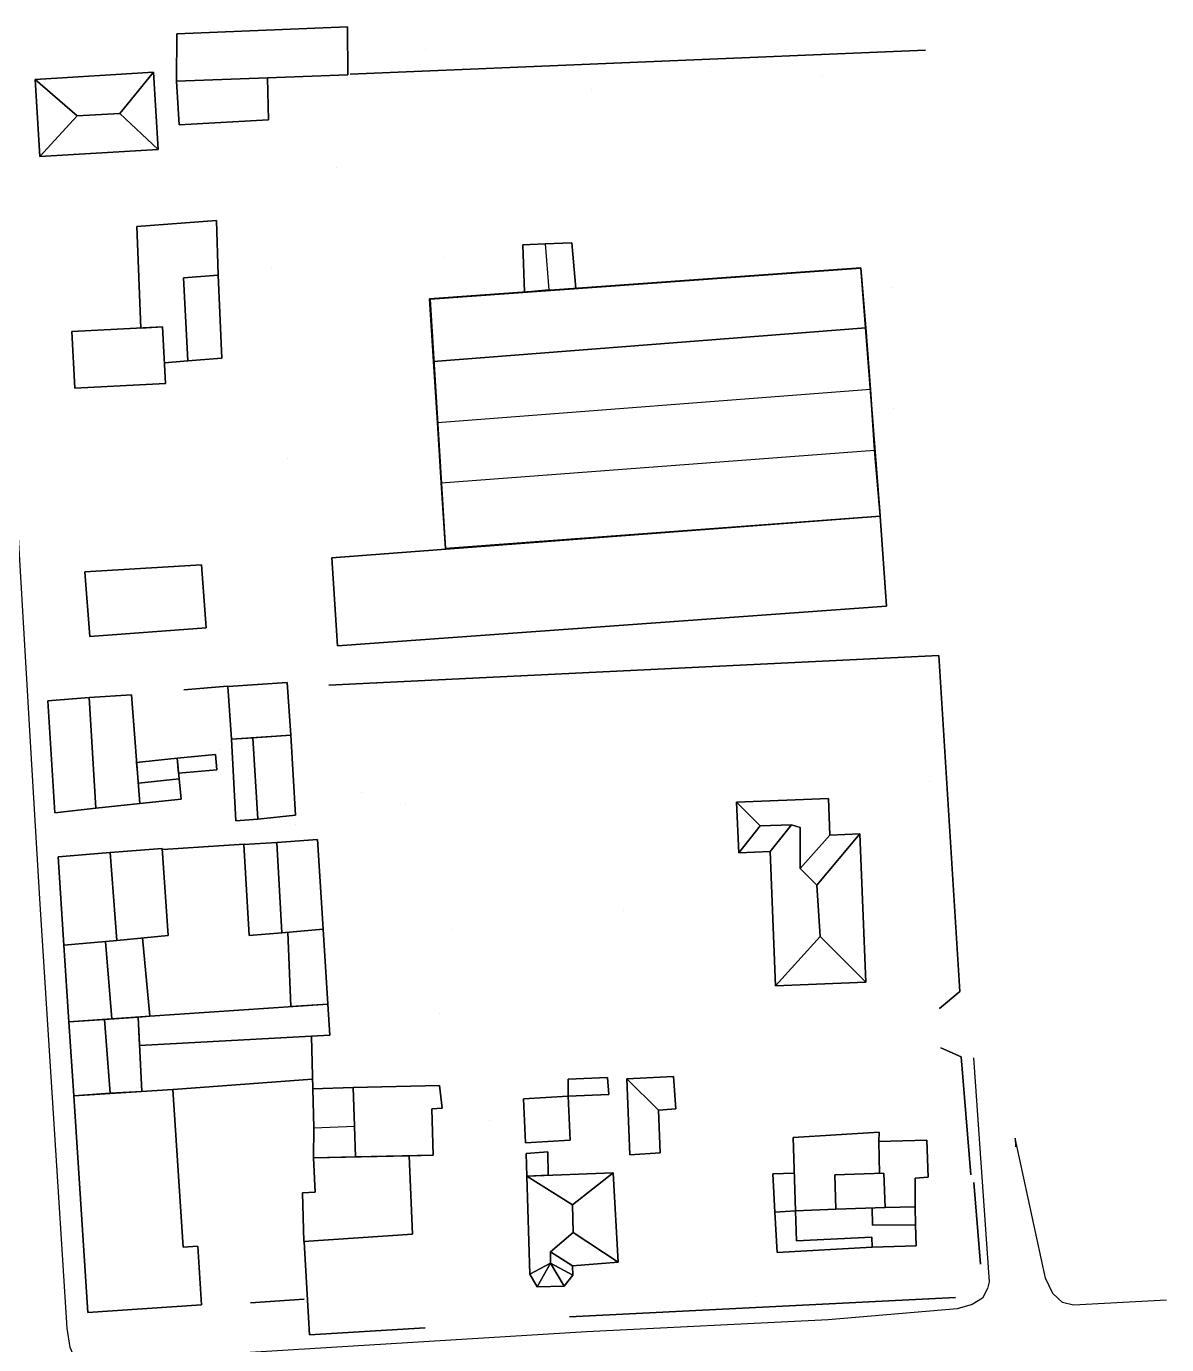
# Model space of a CAD drawing. Extents: x 526713 to 527247, y 149850 to 150411.
# Drawn here: x 527116.6 to 527246.3, y 150063.3 to 150213.2 of the extents above; entities that cross this region are included whole.
import ezdxf

# ---------------------------------------------------------------- set-up
doc = ezdxf.new("R2010")
doc.units = 0
doc.header["$LTSCALE"] = 10
doc.linetypes.add('CONTINU', pattern=[0])
for name, color, linetype in [('ARBRE', 3, 'CONTINU'), ('FACADE', 7, 'CONTINU'), ('MUR', 134, 'CONTINU'), ('TOIT', 1, 'CONTINU'), ('TROTTOIR', 5, 'CONTINU')]:
    doc.layers.add(name, color=color, linetype=linetype)

msp = doc.modelspace()

# ---------------------------------------------------------------- linework, layer by layer
at = {"layer": 'ARBRE'}
for p, q in [((527161.993, 150210.626, 139.555), (527161.993, 150210.626, 134.282154)), ((527194.413, 150208.637, 137.946), (527194.413, 150208.637, 134.492597)), ((527207.181, 150207.54, 138.608), (527207.181, 150207.54, 134.575873)), ((527180.903, 150206.086, 137.619), (527180.903, 150206.086, 134.409171)), ((527151.883, 150197.19, 140.653), (527151.883, 150197.19, 134.234284)), ((527164.153, 150186.91, 140.259), (527164.153, 150186.91, 134.325965)), ((527144.495, 150185.747, 138.34), (527144.495, 150185.747, 134.201354)), ((527215.128, 150183.531, 139.463), (527215.128, 150183.531, 137.913)), ((527215.241, 150169.78, 139.564), (527215.241, 150169.78, 137.913)), ((527146.283, 150164.147, 137.418), (527146.283, 150164.147, 134.240106)), ((527138.583, 150130.984, 142.421), (527138.583, 150130.984, 134.232611)), ((527219.311, 150127.424, 143.033), (527219.311, 150127.424, 134.523826)), ((527154.698, 150126.155, 143.913), (527154.698, 150126.155, 134.342067)), ((527159.748, 150124.712, 146.855), (527159.748, 150124.712, 134.376279)), ((527147.151, 150122.488, 141.86), (527147.151, 150122.488, 134.298295)), ((527184.494, 150112.698, 144.265), (527184.494, 150112.698, 134.428288)), ((527165.034, 150110.567, 147.257), (527165.034, 150110.567, 134.383426)), ((527163.617, 150101.032, 148.338), (527163.617, 150101.032, 134.367033)), ((527169.269, 150088.819, 143.318), (527169.269, 150088.819, 134.362104)), ((527194.554, 150068.264, 142.153), (527194.554, 150068.264, 134.387753)), ((527199.564, 150068.296, 142.094), (527199.564, 150068.296, 134.39858))]:
    msp.add_line(p, q, dxfattribs=at)
at = {"layer": 'FACADE', "invisible_edges": 8}
for points in [[(527133.66, 150207.006, 138.021), (527133.667, 150212.37, 137.276), (527133.667, 150212.37, 134.098278), (527133.66, 150207.006, 134.105008)], [(527133.66, 150207.006, 138.021), (527133.943, 150202.013, 137.376), (527133.943, 150202.013, 134.11313), (527133.66, 150207.006, 134.105008)], [(527175.598, 150188.495, 137.385), (527173.04, 150188.379, 136.949), (527173.04, 150188.379, 134.381107), (527175.598, 150188.495, 134.397367)], [(527175.598, 150188.495, 137.385), (527178.605, 150188.6, 136.815), (527178.605, 150188.6, 134.41652), (527175.598, 150188.495, 134.397367)], [(527212.081, 150178.954, 138.566), (527211.49, 150185.756, 137.913), (527211.49, 150185.756, 134.588629), (527212.081, 150178.954, 134.580382)], [(527162.8952, 150175.123916, 138.566), (527162.447, 150182.237, 137.913), (527162.447, 150182.237, 134.320926), (527162.8952, 150175.123916, 134.332785)], [(527212.081, 150178.954, 138.566), (527212.613, 150171.93, 137.913), (527212.613, 150171.93, 134.571697), (527212.081, 150178.954, 134.580382)], [(527162.8952, 150175.123916, 138.566), (527163.333973, 150168.160461, 137.913), (527163.333973, 150168.160461, 134.344396), (527162.8952, 150175.123916, 134.332785)], [(527213.071, 150165.03, 138.575), (527212.613, 150171.93, 137.913), (527212.613, 150171.93, 134.571697), (527213.071, 150165.03, 134.563026)], [(527163.764241, 150161.331965, 138.575), (527163.333973, 150168.160461, 137.913), (527163.333973, 150168.160461, 134.344396), (527163.764241, 150161.331965, 134.355781)], [(527213.071, 150165.03, 138.575), (527213.704, 150157.553, 137.913), (527213.704, 150157.553, 134.553924), (527213.071, 150165.03, 134.563026)], [(527163.764241, 150161.331965, 138.575), (527164.236, 150153.845, 137.913), (527164.236, 150153.845, 134.368264), (527163.764241, 150161.331965, 134.355781)], [(527123.697, 150136.903, 142.949), (527118.997, 150136.535, 141.726), (527118.997, 150136.535, 134.137171), (527123.697, 150136.903, 134.129661)], [(527123.697, 150136.903, 142.949), (527128.529, 150137.221, 141.449), (527128.529, 150137.221, 134.16025), (527123.697, 150136.903, 134.129661)], [(527142.335638, 150132.35137, 138.239), (527139.9, 150132.185, 137.753), (527139.9, 150132.185, 134.239541), (527142.335638, 150132.35137, 134.254952)], [(527142.335638, 150132.35137, 138.239), (527146.649, 150132.646, 136.982), (527146.649, 150132.646, 134.282245), (527142.335638, 150132.35137, 134.254952)], [(527133.941, 150127.659, 141.323), (527133.734, 150130.013, 140.494), (527133.734, 150130.013, 134.202738), (527133.941, 150127.659, 134.207039)], [(527133.941, 150127.659, 141.323), (527134.166, 150125.38, 140.795), (527134.166, 150125.38, 134.211361), (527133.941, 150127.659, 134.207039)], [(527124.482, 150124.345, 142.949), (527129.464, 150124.876, 141.449), (527129.464, 150124.876, 134.181841), (527124.482, 150124.345, 134.150558)], [(527124.482, 150124.345, 142.949), (527119.825, 150123.812, 141.726), (527119.825, 150123.812, 134.15162), (527124.482, 150124.345, 134.150558)], [(527142.897, 150123.094, 138.239), (527147.173, 150123.532, 136.982), (527147.173, 150123.532, 134.297118), (527142.897, 150123.094, 134.270246)], [(527142.897, 150123.094, 138.239), (527140.381, 150122.881, 137.753), (527140.381, 150122.881, 134.254379), (527142.897, 150123.094, 134.270246)], [(527145.056, 150120.433, 139.22), (527141.317, 150120.22, 138.407), (527141.317, 150120.22, 134.263743), (527145.056, 150120.433, 134.287455)], [(527145.056, 150120.433, 139.22), (527149.685, 150120.791, 138.156), (527149.685, 150120.791, 134.316691), (527145.056, 150120.433, 134.287455)], [(527126.107, 150119.296, 143.963), (527120.177, 150118.804, 141.793), (527120.177, 150118.804, 134.157117), (527126.107, 150119.296, 134.167358)], [(527126.107, 150119.296, 143.963), (527132.025, 150119.74, 141.927), (527132.025, 150119.74, 134.204754), (527126.107, 150119.296, 134.167358)], [(527126.107, 150119.296, 143.963), (527132.025, 150119.74, 141.927), (527132.025, 150119.74, 134.204754), (527126.107, 150119.296, 134.167358)], [(527126.858, 150109.311, 143.963), (527132.712, 150109.879, 141.927), (527132.712, 150109.879, 134.221616), (527126.858, 150109.311, 134.184788)], [(527145.641, 150110.17, 139.22), (527141.918, 150109.865, 138.407), (527141.918, 150109.865, 134.280678), (527145.641, 150110.17, 134.304171)], [(527145.641, 150110.17, 139.22), (527150.3258, 150110.59497, 138.156), (527150.3258, 150110.59497, 134.33368), (527145.641, 150110.17, 134.304171)], [(527145.641, 150110.17, 139.22), (527150.3258, 150110.59497, 138.156), (527150.3258, 150110.59497, 134.33368), (527145.641, 150110.17, 134.304171)], [(527126.858, 150109.311, 143.963), (527120.83297, 150108.76469, 141.793), (527120.83297, 150108.76469, 134.168499), (527126.858, 150109.311, 134.184788)], [(527125.4417, 150100.32872, 143.326), (527121.40218, 150100.05317, 142.153), (527121.40218, 150100.05317, 134.178375), (527125.4417, 150100.32872, 134.18705)], [(527125.4417, 150100.32872, 143.326), (527129.28143, 150100.59065, 142.153), (527129.28143, 150100.59065, 134.211346), (527125.4417, 150100.32872, 134.18705)], [(527126.28566, 150100.38629, 143.068), (527130.63002, 150100.68264, 141.214), (527130.63002, 150100.68264, 134.219879), (527126.28566, 150100.38629, 134.19239)], [(527149.271, 150087.988, 141.097), (527149.166, 150092.418, 141.684), (527149.166, 150092.418, 134.323878), (527149.271, 150087.988, 134.317904)], [(527153.891, 150088.198, 141.097), (527153.76, 150092.568, 141.675), (527153.76, 150092.568, 134.333974), (527153.891, 150088.198, 134.32814)], [(527149.271, 150087.988, 141.097), (527149.233, 150084.575, 139.304), (527149.233, 150084.575, 134.313046), (527149.271, 150087.988, 134.317904)], [(527153.891, 150088.198, 141.097), (527154.027167, 150084.681498, 139.304), (527154.027167, 150084.681498, 134.323512), (527153.891, 150088.198, 134.32814)], [(527204.063, 150078.576, 140.754), (527203.786, 150086.891, 138.223), (527203.786, 150086.891, 134.43369), (527204.063, 150078.576, 134.422649)], [(527201.712, 150078.391, 138.901), (527201.478, 150082.752, 137.787), (527201.478, 150082.752, 134.42293), (527201.712, 150078.391, 134.417331)], [(527217.695, 150079.005, 141.365), (527217.67, 150082.289, 140.469), (527217.67, 150082.289, 134.457129), (527217.695, 150079.005, 134.452587)], [(527201.712, 150078.391, 138.901), (527201.966, 150073.839, 137.368), (527201.966, 150073.839, 134.411507), (527201.712, 150078.391, 134.417331)], [(527204.063, 150078.576, 140.754), (527204.192, 150075.148, 139.195), (527204.192, 150075.148, 134.418129), (527204.063, 150078.576, 134.422649)], [(527217.695, 150079.005, 141.365), (527217.729, 150076.96, 140.795), (527217.729, 150076.96, 134.449798), (527217.695, 150079.005, 134.452587)]]:
    msp.add_3dface(points, dxfattribs=at)
at = {"layer": 'FACADE'}
for points in [[(527153.096, 150213.174, 137.276), (527133.667, 150212.37, 137.276), (527133.667, 150212.37, 134.098278), (527153.096, 150213.174, 134.221873)], [(527153.096, 150213.174, 137.276), (527153.131, 150207.732, 138.03), (527153.131, 150207.732, 134.228972), (527153.096, 150213.174, 134.221873)], [(527117.58, 150207.193, 141.064), (527131.025, 150208.001, 141.064), (527131.025, 150208.001, 134.086851), (527117.58, 150207.193, 134.033701)], [(527131.025, 150208.001, 141.064), (527131.552, 150199.223, 141.064), (527131.552, 150199.223, 134.10132), (527131.025, 150208.001, 134.086851)], [(527143.984, 150207.391, 138.026), (527153.131, 150207.732, 138.03), (527153.131, 150207.732, 134.228972), (527143.984, 150207.391, 134.170737)], [(527143.984, 150207.391, 138.026), (527144.107, 150202.59, 137.376), (527144.107, 150202.59, 134.17759), (527143.984, 150207.391, 134.170737)], [(527118.107, 150198.416, 141.064), (527117.58, 150207.193, 141.064), (527117.58, 150207.193, 134.033701), (527118.107, 150198.416, 134.043991)], [(527144.107, 150202.59, 137.376), (527133.943, 150202.013, 137.376), (527133.943, 150202.013, 134.11313), (527144.107, 150202.59, 134.17759)], [(527131.552, 150199.223, 141.064), (527118.107, 150198.416, 141.064), (527118.107, 150198.416, 134.043991), (527131.552, 150199.223, 134.10132)], [(527138.18, 150191.158, 137.904), (527129.149, 150190.454, 137.904), (527129.149, 150190.454, 134.096984), (527138.18, 150191.158, 134.154017)], [(527138.406, 150184.945, 137.904), (527138.18, 150191.158, 137.904), (527138.18, 150191.158, 134.154017), (527138.406, 150184.945, 134.163314)], [(527129.149, 150190.454, 137.904), (527129.582916, 150178.918444, 137.904), (527129.582916, 150178.918444, 134.114339), (527129.149, 150190.454, 134.096984)], [(527173.04, 150188.379, 136.949), (527173.222273, 150183.010162, 136.949), (527173.222273, 150183.010162, 134.379743), (527173.04, 150188.379, 134.381107)], [(527178.605, 150188.6, 136.815), (527179.068841, 150183.429673, 136.815), (527179.068841, 150183.429673, 134.411657), (527178.605, 150188.6, 134.41652)], [(527134.444, 150184.615, 139.882), (527138.406, 150184.945, 139.882), (527138.406, 150184.945, 134.163314), (527134.444, 150184.615, 134.13832)], [(527138.406, 150184.945, 139.882), (527138.821, 150175.509, 139.882), (527138.821, 150175.509, 134.177895), (527138.406, 150184.945, 134.163314)], [(527162.447, 150182.237, 137.913), (527211.49, 150185.756, 137.913), (527211.49, 150185.756, 134.588629), (527162.447, 150182.237, 134.320926)], [(527134.93, 150175.208, 139.882), (527134.444, 150184.615, 139.882), (527134.444, 150184.615, 134.13832), (527134.93, 150175.208, 134.15332)], [(527121.752, 150178.519, 139.723), (527132.064, 150179.045, 139.714), (527132.064, 150179.045, 134.130092), (527121.752, 150178.519, 134.064618)], [(527132.064, 150179.045, 139.714), (527132.391, 150172.625, 139.714), (527132.391, 150172.625, 134.140298), (527132.064, 150179.045, 134.130092)], [(527122.08, 150172.099, 139.714), (527121.752, 150178.519, 139.723), (527121.752, 150178.519, 134.064618), (527122.08, 150172.099, 134.074831)], [(527132.271, 150174.980962, 137.904), (527134.93, 150175.208, 137.904), (527134.93, 150175.208, 134.15332), (527132.271, 150174.980962, 134.136553)], [(527138.821, 150175.509, 139.882), (527134.93, 150175.208, 139.882), (527134.93, 150175.208, 134.15332), (527138.821, 150175.509, 134.177895)], [(527132.391, 150172.625, 139.714), (527122.08, 150172.099, 139.714), (527122.08, 150172.099, 134.074831), (527132.391, 150172.625, 134.140298)], [(527213.704, 150157.553, 138.6), (527151.309, 150152.816, 138.6), (527151.309, 150152.816, 134.286654), (527213.704, 150157.553, 134.553924)], [(527214.417, 150147.292, 139.304), (527213.704, 150157.553, 138.6), (527213.704, 150157.553, 134.553924), (527214.417, 150147.292, 134.541099)], [(527136.486, 150152.008, 141.164), (527123.208, 150151.192, 141.164), (527123.208, 150151.192, 134.108475), (527136.486, 150152.008, 134.192605)], [(527137.04, 150144.826, 141.164), (527136.486, 150152.008, 141.164), (527136.486, 150152.008, 134.192605), (527137.04, 150144.826, 134.20523)], [(527151.309, 150152.816, 138.6), (527151.967, 150142.802, 139.304), (527151.967, 150142.802, 134.303524), (527151.309, 150152.816, 134.286654)], [(527123.208, 150151.192, 141.164), (527123.771, 150143.851, 141.164), (527123.771, 150143.851, 134.121359), (527123.208, 150151.192, 134.108475)], [(527151.967, 150142.802, 139.304), (527214.417, 150147.292, 139.304), (527214.417, 150147.292, 134.541099), (527151.967, 150142.802, 134.303524)], [(527123.771, 150143.851, 141.164), (527137.04, 150144.826, 141.164), (527137.04, 150144.826, 134.20523), (527123.771, 150143.851, 134.121359)], [(527139.491, 150138.162, 137.074), (527146.24, 150138.623, 137.058), (527146.24, 150138.623, 134.272071), (527139.491, 150138.162, 134.229368)], [(527146.24, 150138.623, 137.058), (527146.649, 150132.646, 137.669), (527146.649, 150132.646, 134.282245), (527146.24, 150138.623, 134.272071)], [(527128.529, 150137.221, 141.449), (527129.464, 150124.876, 141.449), (527129.464, 150124.876, 134.181841), (527128.529, 150137.221, 134.16025)], [(527139.9, 150132.185, 137.669), (527139.491, 150138.162, 137.074), (527139.491, 150138.162, 134.229368), (527139.9, 150132.185, 134.239541)], [(527118.997, 150136.535, 141.726), (527119.825, 150123.812, 141.726), (527119.825, 150123.812, 134.15162), (527118.997, 150136.535, 134.137171)], [(527146.649, 150132.646, 137.669), (527139.9, 150132.185, 137.669), (527139.9, 150132.185, 134.239541), (527146.649, 150132.646, 134.282245)], [(527146.649, 150132.646, 136.982), (527147.173, 150123.532, 136.982), (527147.173, 150123.532, 134.297118), (527146.649, 150132.646, 134.282245)], [(527140.381, 150122.881, 137.753), (527139.9, 150132.185, 137.753), (527139.9, 150132.185, 134.239541), (527140.381, 150122.881, 134.254379)], [(527133.734, 150130.013, 140.494), (527129.110925, 150129.537722, 140.494), (527129.110925, 150129.537722, 134.173688), (527133.734, 150130.013, 134.202738)], [(527138.067, 150130.435, 136.924), (527133.734, 150130.013, 136.924), (527133.734, 150130.013, 134.202738), (527138.067, 150130.435, 134.229995)], [(527138.223, 150128.705, 137.242), (527138.067, 150130.435, 136.924), (527138.067, 150130.435, 134.229995), (527138.223, 150128.705, 134.233181)], [(527133.88398, 150128.307435, 137.242), (527138.223, 150128.705, 137.242), (527138.223, 150128.705, 134.233181), (527133.88398, 150128.307435, 134.205854)], [(527129.464, 150124.876, 140.795), (527134.166, 150125.38, 140.795), (527134.166, 150125.38, 134.211361), (527129.464, 150124.876, 134.181841)], [(527197.364, 150125.016, 139.27), (527207.81, 150125.453, 139.27), (527207.81, 150125.453, 134.496317), (527197.364, 150125.016, 134.473224)], [(527197.605, 150119.261, 139.27), (527197.364, 150125.016, 139.27), (527197.364, 150125.016, 134.473224), (527197.605, 150119.261, 134.465689)], [(527207.81, 150125.453, 139.27), (527207.985, 150121.281, 139.27), (527207.985, 150121.281, 134.490854), (527207.81, 150125.453, 134.496317)], [(527149.685, 150120.791, 138.156), (527150.3258, 150110.59497, 138.156), (527150.3258, 150110.59497, 134.33368), (527149.685, 150120.791, 134.316691)], [(527207.985, 150121.281, 139.27), (527211.371, 150121.423, 139.27), (527211.371, 150121.423, 134.49834), (527207.985, 150121.281, 134.490854)], [(527211.371, 150121.423, 139.27), (527212.077, 150104.568, 139.27), (527212.077, 150104.568, 134.476271), (527211.371, 150121.423, 134.49834)], [(527120.177, 150118.804, 141.793), (527120.83297, 150108.76469, 141.793), (527120.83297, 150108.76469, 134.168499), (527120.177, 150118.804, 134.157117)], [(527132.025, 150119.74, 141.927), (527132.712, 150109.879, 141.927), (527132.712, 150109.879, 134.221616), (527132.025, 150119.74, 134.204754)], [(527141.317, 150120.22, 138.407), (527141.918, 150109.865, 138.407), (527141.918, 150109.865, 134.280678), (527141.317, 150120.22, 134.263743)], [(527201.169, 150119.41, 139.27), (527197.605, 150119.261, 139.27), (527197.605, 150119.261, 134.465689), (527201.169, 150119.41, 134.473567)], [(527201.809, 150104.138, 139.27), (527201.169, 150119.41, 139.27), (527201.169, 150119.41, 134.473567), (527201.809, 150104.138, 134.453572)], [(527146.66904, 150101.77673, 137.452), (527146.307853, 150110.224631, 137.452), (527146.307853, 150110.224631, 134.308379), (527146.66904, 150101.77673, 134.321366)], [(527150.3258, 150110.59497, 137.896), (527150.86203, 150102.06278, 137.896), (527150.86203, 150102.06278, 134.341025), (527150.3258, 150110.59497, 134.33368)], [(527120.83297, 150108.76469, 141.793), (527121.40218, 150100.05317, 141.793), (527121.40218, 150100.05317, 134.178375), (527120.83297, 150108.76469, 134.168499)], [(527129.795, 150109.589, 141.214), (527130.63002, 150100.68264, 141.214), (527130.63002, 150100.68264, 134.219879), (527129.795, 150109.589, 134.203274)], [(527212.077, 150104.568, 139.27), (527201.809, 150104.138, 139.27), (527201.809, 150104.138, 134.453572), (527212.077, 150104.568, 134.476271)], [(527130.63002, 150100.68264, 138.885), (527150.86203, 150102.06278, 138.885), (527150.86203, 150102.06278, 134.341025), (527130.63002, 150100.68264, 134.219879)], [(527146.66904, 150101.77673, 137.452), (527150.86203, 150102.06278, 137.896), (527150.86203, 150102.06278, 134.341025), (527146.66904, 150101.77673, 134.321366)], [(527150.86203, 150102.06278, 138.885), (527151.084, 150098.531, 137.829), (527151.084, 150098.531, 134.33656), (527150.86203, 150102.06278, 134.341025)], [(527121.40218, 150100.05317, 142.153), (527121.9533, 150091.61852, 142.153), (527121.9533, 150091.61852, 134.187938), (527121.40218, 150100.05317, 134.178375)], [(527129.28143, 150100.59065, 142.153), (527129.689, 150092.131, 142.153), (527129.689, 150092.131, 134.224646), (527129.28143, 150100.59065, 134.211346)], [(527151.084, 150098.531, 137.829), (527129.436829, 150097.365137, 137.829), (527129.436829, 150097.365137, 134.216417), (527151.084, 150098.531, 134.33656)], [(527178.22, 150093.511, 136.907), (527178.195, 150091.587, 136.907), (527178.195, 150091.587, 134.385188), (527178.22, 150093.511, 134.387934)], [(527178.22, 150093.511, 136.907), (527182.69, 150093.725, 136.907), (527182.69, 150093.725, 134.397853), (527178.22, 150093.511, 134.387934)], [(527182.69, 150093.725, 136.907), (527182.832, 150091.785, 136.907), (527182.832, 150091.785, 134.395444), (527182.69, 150093.725, 134.397853)], [(527190.198, 150093.822, 137.737), (527184.89, 150093.58, 137.737), (527184.89, 150093.58, 134.402385), (527190.198, 150093.822, 134.414147)], [(527184.89, 150093.58, 137.737), (527185.211, 150084.912, 137.737), (527185.211, 150084.912, 134.390945), (527184.89, 150093.58, 134.402385)], [(527190.448, 150090.142, 137.209), (527190.198, 150093.822, 137.737), (527190.198, 150093.822, 134.414147), (527190.448, 150090.142, 134.409535)], [(527121.9533, 150091.61852, 148.899), (527133.226, 150092.366, 148.899), (527133.226, 150092.366, 134.247034), (527121.9533, 150091.61852, 134.187938)], [(527133.226, 150092.366, 148.899), (527134.415, 150074.44, 148.899), (527134.415, 150074.44, 134.266972), (527133.226, 150092.366, 134.247034)], [(527149.166, 150092.418, 141.684), (527153.76, 150092.568, 141.675), (527153.76, 150092.568, 134.333974), (527149.166, 150092.418, 134.323878)], [(527153.76, 150092.568, 137.661), (527163.55, 150092.792, 137.661), (527163.55, 150092.792, 134.355357), (527153.76, 150092.568, 134.333974)], [(527163.55, 150092.792, 137.661), (527163.88, 150090.222, 137.745), (527163.88, 150090.222, 134.35247), (527163.55, 150092.792, 134.355357)], [(527123.562, 150066.998, 148.899), (527121.9533, 150091.61852, 148.899), (527121.9533, 150091.61852, 134.187938), (527123.562, 150066.998, 134.216799)], [(527178.195, 150091.587, 137.108), (527173.107, 150091.289, 137.108), (527173.107, 150091.289, 134.373821), (527178.195, 150091.587, 134.385188)], [(527173.107, 150091.289, 137.108), (527173.358, 150086.284, 136.907), (527173.358, 150086.284, 134.367356), (527173.107, 150091.289, 134.373821)], [(527182.832, 150091.785, 136.907), (527178.195, 150091.587, 136.907), (527178.195, 150091.587, 134.385188), (527182.832, 150091.785, 134.395444)], [(527178.441, 150086.581, 136.907), (527178.195, 150091.587, 137.108), (527178.195, 150091.587, 134.385188), (527178.441, 150086.581, 134.378711)], [(527163.88, 150090.222, 137.745), (527162.708, 150090.151, 137.745), (527162.708, 150090.151, 134.349848), (527163.88, 150090.222, 134.35247)], [(527162.708, 150090.151, 137.745), (527162.848389, 150084.877453, 137.887), (527162.848389, 150084.877453, 134.34277), (527162.708, 150090.151, 134.349848)], [(527188.491, 150089.994, 137.209), (527190.448, 150090.142, 137.209), (527190.448, 150090.142, 134.409535), (527188.491, 150089.994, 134.405116)], [(527188.666, 150085.136, 137.209), (527188.491, 150089.994, 137.209), (527188.491, 150089.994, 134.405116), (527188.666, 150085.136, 134.398694)], [(527213.574, 150087.492, 138.223), (527203.786, 150086.891, 138.223), (527203.786, 150086.891, 134.43369), (527213.574, 150087.492, 134.455595)], [(527213.561, 150086.429, 138.298), (527213.574, 150087.492, 138.223), (527213.574, 150087.492, 134.455595), (527213.561, 150086.429, 134.45408)], [(527173.358, 150086.284, 136.907), (527178.441, 150086.581, 136.907), (527178.441, 150086.581, 134.378711), (527173.358, 150086.284, 134.367356)], [(527213.561, 150086.429, 139.103), (527219.022, 150086.606, 139.103), (527219.022, 150086.606, 134.46608), (527213.561, 150086.429, 134.45408)], [(527213.627864, 150082.817932, 140.175), (527213.561, 150086.429, 139.103), (527213.561, 150086.429, 134.45408), (527213.627864, 150082.817932, 134.44917)], [(527219.022, 150086.606, 139.103), (527219.151, 150082.368, 140.46), (527219.151, 150082.368, 134.460427), (527219.022, 150086.606, 134.46608)], [(527160.127, 150084.817, 141.742), (527149.233, 150084.575, 141.742), (527149.233, 150084.575, 134.313046), (527160.127, 150084.817, 134.336829)], [(527149.233, 150084.575, 139.304), (527154.027167, 150084.681498, 139.304), (527154.027167, 150084.681498, 134.323512), (527149.233, 150084.575, 134.313046)], [(527149.233, 150084.575, 141.742), (527149.432, 150080.674, 142.103), (527149.432, 150080.674, 134.308014), (527149.233, 150084.575, 134.313046)], [(527162.848389, 150084.877453, 137.887), (527160.127, 150084.817, 137.887), (527160.127, 150084.817, 134.336829), (527162.848389, 150084.877453, 134.34277)], [(527160.489, 150075.916, 142.773), (527160.127, 150084.817, 141.742), (527160.127, 150084.817, 134.336829), (527160.489, 150075.916, 134.325151)], [(527175.907, 150085.267, 139.413), (527173.428, 150085.08, 139.413), (527173.428, 150085.08, 134.365822), (527175.907, 150085.267, 134.371419)], [(527173.428, 150085.08, 139.413), (527173.497, 150082.484, 139.413), (527173.497, 150082.484, 134.362338), (527173.428, 150085.08, 134.365822)], [(527175.927, 150082.597, 139.413), (527175.907, 150085.267, 139.413), (527175.907, 150085.267, 134.371419), (527175.927, 150082.597, 134.367725)], [(527185.211, 150084.912, 137.737), (527188.666, 150085.136, 137.209), (527188.666, 150085.136, 134.398694), (527185.211, 150084.912, 134.390945)], [(527183.32, 150082.866, 140.251), (527173.497, 150082.484, 140.251), (527173.497, 150082.484, 134.362338), (527183.32, 150082.866, 134.384012)], [(527183.899, 150072.716, 140.251), (527183.32, 150082.866, 140.251), (527183.32, 150082.866, 134.384012), (527183.899, 150072.716, 134.371053)], [(527214.123, 150082.835, 140.804), (527208.524, 150082.642, 140.821), (527208.524, 150082.642, 134.43794), (527214.123, 150082.835, 134.450259)], [(527214.257, 150078.952, 142.027), (527214.123, 150082.835, 140.804), (527214.123, 150082.835, 134.450259), (527214.257, 150078.952, 134.445114)], [(527173.497, 150082.484, 140.251), (527173.849, 150071.345, 140.251), (527173.849, 150071.345, 134.347506), (527173.497, 150082.484, 134.362338)], [(527201.478, 150082.752, 137.787), (527203.921394, 150082.826746, 137.787), (527203.921394, 150082.826746, 134.428293), (527201.478, 150082.752, 134.42293)], [(527208.658, 150078.759, 142.027), (527208.524, 150082.642, 140.821), (527208.524, 150082.642, 134.43794), (527208.658, 150078.759, 134.432794)], [(527219.151, 150082.368, 140.46), (527217.67, 150082.289, 140.469), (527217.67, 150082.289, 134.457129), (527219.151, 150082.368, 134.460427)], [(527149.432, 150080.674, 142.103), (527147.983, 150080.618, 142.103), (527147.983, 150080.618, 134.304818), (527149.432, 150080.674, 134.308014)], [(527147.983, 150080.618, 142.103), (527148.119, 150075.065, 142.757), (527148.119, 150075.065, 134.297339), (527147.983, 150080.618, 134.304818)], [(527208.658, 150078.759, 142.027), (527214.257, 150078.952, 142.027), (527214.257, 150078.952, 134.445114), (527208.658, 150078.759, 134.432794)], [(527212.832, 150076.911, 140.795), (527212.781409, 150078.901136, 141.365), (527212.781409, 150078.901136, 134.441867), (527212.832, 150076.911, 134.439191)], [(527212.832, 150076.911, 140.795), (527217.729, 150076.96, 140.795), (527217.729, 150076.96, 134.449798), (527212.832, 150076.911, 134.439191)], [(527217.729, 150076.96, 138.834), (527217.796, 150074.596, 138.457), (527217.796, 150074.596, 134.446634), (527217.729, 150076.96, 134.449798)], [(527148.119, 150075.065, 142.757), (527160.489, 150075.916, 142.773), (527160.489, 150075.916, 134.325151), (527148.119, 150075.065, 134.297339)], [(527212.751, 150075.57, 139.195), (527204.192, 150075.148, 139.195), (527204.192, 150075.148, 134.418129), (527212.751, 150075.57, 134.43714)], [(527212.798, 150074.414, 138.457), (527212.751, 150075.57, 139.195), (527212.751, 150075.57, 134.43714), (527212.798, 150074.414, 134.435623)], [(527134.415, 150074.44, 148.899), (527136.066, 150074.549, 148.899), (527136.066, 150074.549, 134.270678), (527134.415, 150074.44, 134.266972)], [(527136.066, 150074.549, 148.899), (527136.51, 150067.857, 148.899), (527136.51, 150067.857, 134.262268), (527136.066, 150074.549, 134.270678)], [(527201.966, 150073.839, 137.368), (527212.798, 150074.414, 137.368), (527212.798, 150074.414, 134.435623), (527201.966, 150073.839, 134.411507)], [(527217.796, 150074.596, 138.457), (527212.798, 150074.414, 138.457), (527212.798, 150074.414, 134.435623), (527217.796, 150074.596, 134.446634)], [(527178.683, 150072.288, 140.251), (527183.899, 150072.716, 140.251), (527183.899, 150072.716, 134.371053), (527178.683, 150072.288, 134.359229)], [(527173.849, 150071.345, 140.251), (527174.68, 150069.911, 140.251), (527174.68, 150069.911, 134.347288), (527173.849, 150071.345, 134.347506)], [(527177.746, 150069.989, 140.251), (527178.726, 150071.226, 140.251), (527178.726, 150071.226, 134.357835), (527177.746, 150069.989, 134.353995)], [(527178.726, 150071.226, 140.251), (527178.683, 150072.288, 140.251), (527178.683, 150072.288, 134.359229), (527178.726, 150071.226, 134.357835)], [(527174.68, 150069.911, 140.251), (527177.746, 150069.989, 140.251), (527177.746, 150069.989, 134.353995), (527174.68, 150069.911, 134.347288)], [(527136.51, 150067.857, 148.899), (527123.562, 150066.998, 148.899), (527123.562, 150066.998, 134.216799), (527136.51, 150067.857, 134.262268)]]:
    msp.add_3dface(points, dxfattribs=at)
at = {"layer": 'MUR'}
for points in [[(527153.395, 150207.786, 135.633), (527218.84, 150210.527, 135.633), (527218.84, 150210.527, 134.639114), (527153.395, 150207.786, 134.230597)], [(527211.49081, 150185.72611, 138.549), (527162.500237, 150182.196989, 138.549), (527162.500237, 150182.196989, 137.913), (527211.49081, 150185.72611, 137.913)], [(527213.682141, 150157.590999, 138.549), (527211.49081, 150185.72611, 138.549), (527211.49081, 150185.72611, 137.913), (527213.682141, 150157.590999, 137.913)], [(527162.500237, 150182.196989, 138.549), (527164.255817, 150153.860807, 138.549), (527164.255817, 150153.860807, 137.913), (527162.500237, 150182.196989, 137.913)], [(527150.991, 150138.327, 136.22), (527220.38, 150141.709, 136.22), (527220.38, 150141.709, 134.546118), (527150.991, 150138.327, 134.302917)], [(527222.76, 150103.508, 136.22), (527220.38, 150141.709, 136.22), (527220.38, 150141.709, 134.546118), (527222.76, 150103.508, 134.497779)], [(527139.463, 150138.216, 135.315), (527134.476, 150137.777, 135.315), (527134.476, 150137.777, 134.19769), (527139.463, 150138.216, 134.22912)], [(527141.349, 150120.244, 136.27), (527132.079, 150119.653, 136.27), (527132.079, 150119.653, 134.20521), (527141.349, 150120.244, 134.263918)], [(527220.456, 150101.58, 136.22), (527222.76, 150103.508, 136.22), (527222.76, 150103.508, 134.497779), (527220.456, 150101.58, 134.490122)], [(527149.161, 150092.436, 136.647), (527148.992, 150098.376, 136.647), (527148.992, 150098.376, 134.331841), (527149.161, 150092.436, 134.323892)], [(527220.583, 150097.079, 136.052), (527222.905, 150096.082, 136.052), (527222.905, 150096.082, 134.487698), (527220.583, 150097.079, 134.484096)], [(527222.905, 150096.082, 136.052), (527224.028, 150082.641, 136.052), (527224.028, 150082.641, 134.471304), (527222.905, 150096.082, 134.487698)], [(527149.09, 150093.545, 135.893), (527133.268, 150092.352, 135.893), (527133.268, 150092.352, 134.247321), (527149.09, 150093.545, 134.325291)], [(527224.339, 150081.781, 134.921), (527225.118, 150072.494, 134.921), (527225.118, 150072.494, 134.45945), (527224.339, 150081.781, 134.47077)], [(527148.791, 150064.463, 134.845), (527148.168, 150075.023, 134.845), (527148.168, 150075.023, 134.297386), (527148.791, 150064.463, 134.283948)], [(527148.182, 150068.506, 136.002), (527142.051, 150068.092, 136.002), (527142.051, 150068.092, 134.274522), (527148.182, 150068.506, 134.288295)], [(527222.27, 150068.687, 134.921), (527178.349, 150066.514, 134.87), (527178.349, 150066.514, 134.35043), (527222.27, 150068.687, 134.447993)], [(527161.943, 150065.273, 134.87), (527148.791, 150064.463, 134.845), (527148.791, 150064.463, 134.283948), (527161.943, 150065.273, 134.313386)]]:
    msp.add_3dface(points, dxfattribs=at)
at = {"layer": 'TOIT'}
for points, invisible_edges in [([(527143.984, 150207.391, 138.026), (527133.66, 150207.006, 138.021), (527133.667, 150212.37, 137.276), (527153.096, 150213.174, 137.276)], 8), ([(527153.096, 150213.174, 137.276), (527153.131, 150207.732, 138.03), (527143.984, 150207.391, 138.026)], 8), ([(527134.444, 150184.615, 137.904), (527138.406, 150184.945, 137.904), (527138.18, 150191.158, 137.904), (527129.149, 150190.454, 137.904)], 8), ([(527134.444, 150184.615, 137.904), (527134.93, 150175.208, 137.904), (527132.064, 150179.045, 137.904), (527129.149, 150190.454, 137.904)], 14), ([(527129.149, 150190.454, 137.904), (527129.582916, 150178.918444, 137.904), (527132.064, 150179.045, 137.904)], 8), ([(527134.93, 150175.208, 137.904), (527132.271, 150174.980962, 137.904), (527132.064, 150179.045, 137.904)], 8), ([(527203.624, 150122.426, 140.041), (527200.054, 150122.337, 140.041), (527197.364, 150125.016, 139.27), (527207.81, 150125.453, 139.27)], 8), ([(527204.583, 150122.144, 140.226), (527203.624, 150122.426, 140.041), (527207.81, 150125.453, 139.27)], 14), ([(527207.81, 150125.453, 139.27), (527207.985, 150121.281, 139.27), (527204.591, 150117.464, 140.226), (527204.583, 150122.144, 140.226)], 8), ([(527201.809, 150104.138, 139.27), (527201.169, 150119.41, 139.27), (527203.624, 150122.426, 140.041), (527204.583, 150122.144, 140.226)], 8), ([(527204.583, 150122.144, 140.226), (527204.591, 150117.464, 140.226), (527201.809, 150104.138, 139.27)], 14), ([(527204.591, 150117.464, 140.226), (527206.496, 150115.599, 140.661), (527206.861, 150109.751, 140.661), (527201.809, 150104.138, 139.27)], 8), ([(527130.63002, 150100.68264, 138.885), (527150.86203, 150102.06278, 138.885), (527151.084, 150098.531, 137.829), (527129.436829, 150097.365137, 137.829)], 8), ([(527129.436829, 150097.365137, 137.829), (527129.28143, 150100.59065, 138.885), (527130.63002, 150100.68264, 138.885)], 8), ([(527123.562, 150066.998, 148.899), (527121.9533, 150091.61852, 148.899), (527133.226, 150092.366, 148.899), (527134.415, 150074.44, 148.899)], 8), ([(527153.76, 150092.568, 137.661), (527163.55, 150092.792, 137.661), (527163.88, 150090.222, 137.745), (527162.708, 150090.151, 137.745)], 8), ([(527153.891, 150088.198, 137.786201), (527153.76, 150092.568, 137.661), (527162.708, 150090.151, 137.745)], 14), ([(527154.027167, 150084.681498, 137.887), (527153.891, 150088.198, 137.786201), (527162.708, 150090.151, 137.745)], 14), ([(527162.708, 150090.151, 137.745), (527162.848389, 150084.877453, 137.887), (527154.027167, 150084.681498, 137.887)], 8), ([(527203.786, 150086.891, 138.223), (527213.574, 150087.492, 138.223), (527213.561, 150086.429, 138.298), (527213.627864, 150082.817932, 139.597925)], 8), ([(527208.524, 150082.642, 139.600958), (527208.658, 150078.759, 140.745), (527204.063, 150078.576, 140.754), (527203.786, 150086.891, 138.223)], 8), ([(527213.627864, 150082.817932, 139.597925), (527208.524, 150082.642, 139.600958), (527203.786, 150086.891, 138.223)], 14), ([(527214.123, 150082.835, 140.175), (527213.627864, 150082.817932, 140.175), (527213.561, 150086.429, 139.103), (527219.022, 150086.606, 139.103)], 8), ([(527214.257, 150078.952, 141.365), (527214.123, 150082.835, 140.175), (527219.022, 150086.606, 139.103), (527217.67, 150082.289, 140.469)], 14), ([(527219.022, 150086.606, 139.103), (527219.151, 150082.368, 140.46), (527217.67, 150082.289, 140.469)], 8), ([(527149.432, 150080.674, 142.103), (527149.233, 150084.575, 141.742), (527160.127, 150084.817, 141.742), (527160.489, 150075.916, 142.773)], 8), ([(527176.179, 150073.893, 141.374), (527176.211, 150072.624, 141.374), (527173.849, 150071.345, 140.251), (527173.497, 150082.484, 140.251)], 8), ([(527173.497, 150082.484, 140.251), (527178.7, 150079.249, 142.74), (527178.784, 150076.098, 142.74), (527176.179, 150073.893, 141.374)], 8), ([(527217.67, 150082.289, 140.469), (527217.695, 150079.005, 141.365), (527214.257, 150078.952, 141.365)], 8), ([(527160.489, 150075.916, 142.773), (527148.119, 150075.065, 142.757), (527147.983, 150080.618, 142.103), (527149.432, 150080.674, 142.103)], 8), ([(527201.966, 150073.839, 137.368), (527201.712, 150078.391, 138.901), (527204.063452, 150078.563981, 138.901), (527204.192, 150075.148, 137.764366)], 8), ([(527204.192, 150075.148, 139.195), (527204.063, 150078.576, 140.754), (527208.658, 150078.759, 140.745), (527212.781409, 150078.901136, 140.745)], 8), ([(527212.781409, 150078.901136, 140.745), (527212.832, 150076.911, 139.817712), (527204.192, 150075.148, 139.195)], 14), ([(527212.832, 150076.911, 140.795), (527212.781409, 150078.901136, 141.365), (527214.257, 150078.952, 141.365)], 8), ([(527214.257, 150078.952, 141.365), (527217.695, 150079.005, 141.365), (527217.729, 150076.96, 140.795), (527212.832, 150076.911, 140.795)], 8), ([(527212.751, 150075.57, 139.195), (527204.192, 150075.148, 139.195), (527212.832, 150076.911, 139.817712), (527217.729, 150076.96, 138.834)], 10), ([(527217.729, 150076.96, 138.834), (527217.796, 150074.596, 138.457), (527212.798, 150074.414, 138.457), (527212.751, 150075.57, 139.195)], 8), ([(527204.192, 150075.148, 137.764366), (527212.751, 150075.57, 137.754324), (527212.798, 150074.414, 137.368), (527201.966, 150073.839, 137.368)], 8), ([(527134.415, 150074.44, 148.899), (527136.066, 150074.549, 148.899), (527136.51, 150067.857, 148.899), (527123.562, 150066.998, 148.899)], 8)]:
    msp.add_3dface(points, dxfattribs=dict(at, invisible_edges=invisible_edges))
for points in [[(527127.22, 150203.328, 142.237), (527122.349, 150203.066, 142.237), (527117.58, 150207.193, 141.064), (527131.025, 150208.001, 141.064)], [(527127.22, 150203.328, 142.237), (527131.025, 150208.001, 141.064), (527131.552, 150199.223, 141.064), (527127.22, 150203.328, 142.237)], [(527143.984, 150207.391, 138.026), (527144.107, 150202.59, 137.376), (527133.943, 150202.013, 137.376), (527133.66, 150207.006, 138.021)], [(527122.349, 150203.066, 142.237), (527118.107, 150198.416, 141.064), (527117.58, 150207.193, 141.064), (527122.349, 150203.066, 142.237)], [(527127.22, 150203.328, 142.237), (527131.552, 150199.223, 141.064), (527118.107, 150198.416, 141.064), (527122.349, 150203.066, 142.237)], [(527175.988, 150183.269, 137.385), (527173.222273, 150183.010162, 136.949), (527173.04, 150188.379, 136.949), (527175.598, 150188.495, 137.385)], [(527179.068841, 150183.429673, 136.815), (527178.605, 150188.6, 136.815), (527175.598, 150188.495, 137.385), (527175.988, 150183.269, 137.385)], [(527134.444, 150184.615, 139.882), (527138.406, 150184.945, 139.882), (527138.821, 150175.509, 139.882), (527134.93, 150175.208, 139.882)], [(527162.8952, 150175.123916, 138.566), (527162.447, 150182.237, 137.913), (527211.49, 150185.756, 137.913), (527212.081, 150178.954, 138.566)], [(527132.064, 150179.045, 139.714), (527121.752, 150178.519, 139.723), (527122.08, 150172.099, 139.714), (527132.391, 150172.625, 139.714)], [(527212.081, 150178.954, 138.566), (527212.613, 150171.93, 137.913), (527163.333973, 150168.160461, 137.913), (527162.8952, 150175.123916, 138.566)], [(527163.333973, 150168.160461, 137.913), (527163.764241, 150161.331965, 138.575), (527213.071, 150165.03, 138.575), (527212.613, 150171.93, 137.913)], [(527213.071, 150165.03, 138.575), (527213.704, 150157.553, 137.913), (527164.236, 150153.845, 137.913), (527163.764241, 150161.331965, 138.575)], [(527151.309, 150152.816, 138.6), (527213.704, 150157.553, 138.6), (527214.417, 150147.292, 139.304), (527151.967, 150142.802, 139.304)], [(527123.771, 150143.851, 141.164), (527123.208, 150151.192, 141.164), (527136.486, 150152.008, 141.164), (527137.04, 150144.826, 141.164)], [(527146.649, 150132.646, 137.669), (527139.9, 150132.185, 137.669), (527139.491, 150138.162, 137.074), (527146.24, 150138.623, 137.058)], [(527123.697, 150136.903, 142.949), (527124.482, 150124.345, 142.949), (527119.825, 150123.812, 141.726), (527118.997, 150136.535, 141.726)], [(527123.697, 150136.903, 142.949), (527128.529, 150137.221, 141.449), (527129.464, 150124.876, 141.449), (527124.482, 150124.345, 142.949)], [(527142.897, 150123.094, 138.239), (527140.381, 150122.881, 137.753), (527139.9, 150132.185, 137.753), (527142.335638, 150132.35137, 138.239)], [(527142.335638, 150132.35137, 138.239), (527146.649, 150132.646, 136.982), (527147.173, 150123.532, 136.982), (527142.897, 150123.094, 138.239)], [(527129.110925, 150129.537722, 140.494), (527133.734, 150130.013, 140.494), (527133.941, 150127.659, 141.323), (527129.336, 150127.196, 141.323)], [(527133.88398, 150128.307435, 137.242), (527133.734, 150130.013, 136.924), (527138.067, 150130.435, 136.924), (527138.223, 150128.705, 137.242)], [(527129.336, 150127.196, 141.323), (527133.941, 150127.659, 141.323), (527134.166, 150125.38, 140.795), (527129.464, 150124.876, 140.795)], [(527200.054, 150122.337, 140.041), (527197.605, 150119.261, 139.27), (527197.364, 150125.016, 139.27), (527200.054, 150122.337, 140.041)], [(527203.624, 150122.426, 140.041), (527201.169, 150119.41, 139.27), (527197.605, 150119.261, 139.27), (527200.054, 150122.337, 140.041)], [(527145.056, 150120.433, 139.22), (527145.641, 150110.17, 139.22), (527141.918, 150109.865, 138.407), (527141.317, 150120.22, 138.407)], [(527145.056, 150120.433, 139.22), (527149.685, 150120.791, 138.156), (527150.3258, 150110.59497, 138.156), (527145.641, 150110.17, 139.22)], [(527206.496, 150115.599, 140.661), (527204.591, 150117.464, 140.226), (527207.985, 150121.281, 139.27), (527211.371, 150121.423, 139.27)], [(527211.371, 150121.423, 139.27), (527212.077, 150104.568, 139.27), (527206.861, 150109.751, 140.661), (527206.496, 150115.599, 140.661)], [(527126.858, 150109.311, 143.963), (527120.83297, 150108.76469, 141.793), (527120.177, 150118.804, 141.793), (527126.107, 150119.296, 143.963)], [(527126.107, 150119.296, 143.963), (527132.025, 150119.74, 141.927), (527132.712, 150109.879, 141.927), (527126.858, 150109.311, 143.963)], [(527146.307853, 150110.224631, 137.452), (527150.3258, 150110.59497, 137.896), (527150.86203, 150102.06278, 137.896), (527146.66904, 150101.77673, 137.452)], [(527121.40218, 150100.05317, 141.793), (527120.83297, 150108.76469, 141.793), (527125.567, 150109.165, 143.067), (527126.28566, 150100.38629, 143.068)], [(527125.567, 150109.165, 143.067), (527129.795, 150109.589, 141.214), (527130.63002, 150100.68264, 141.214), (527126.28566, 150100.38629, 143.068)], [(527206.861, 150109.751, 140.661), (527212.077, 150104.568, 139.27), (527201.809, 150104.138, 139.27), (527206.861, 150109.751, 140.661)], [(527121.9533, 150091.61852, 142.153), (527121.40218, 150100.05317, 142.153), (527125.4417, 150100.32872, 143.326), (527126.101, 150091.943, 143.326)], [(527125.4417, 150100.32872, 143.326), (527129.28143, 150100.59065, 142.153), (527129.689, 150092.131, 142.153), (527126.101, 150091.943, 143.326)], [(527178.195, 150091.587, 136.907), (527182.832, 150091.785, 136.907), (527182.69, 150093.725, 136.907), (527178.22, 150093.511, 136.907)], [(527184.89, 150093.58, 137.737), (527190.198, 150093.822, 137.737), (527190.448, 150090.142, 137.209), (527188.491, 150089.994, 137.209)], [(527188.491, 150089.994, 137.209), (527188.666, 150085.136, 137.209), (527185.211, 150084.912, 137.737), (527184.89, 150093.58, 137.737)], [(527149.271, 150087.988, 141.097), (527153.891, 150088.198, 141.097), (527153.76, 150092.568, 141.675), (527149.166, 150092.418, 141.684)], [(527173.107, 150091.289, 137.108), (527178.195, 150091.587, 137.108), (527178.441, 150086.581, 136.907), (527173.358, 150086.284, 136.907)], [(527149.271, 150087.988, 141.097), (527153.891, 150088.198, 141.097), (527154.027167, 150084.681498, 139.304), (527149.233, 150084.575, 139.304)], [(527173.497, 150082.484, 139.413), (527173.428, 150085.08, 139.413), (527175.907, 150085.267, 139.413), (527175.927, 150082.597, 139.413)], [(527178.7, 150079.249, 142.74), (527173.497, 150082.484, 140.251), (527183.32, 150082.866, 140.251), (527178.7, 150079.249, 142.74)], [(527178.784, 150076.098, 142.74), (527178.7, 150079.249, 142.74), (527183.32, 150082.866, 140.251), (527183.899, 150072.716, 140.251)], [(527208.658, 150078.759, 142.027), (527208.524, 150082.642, 140.821), (527214.123, 150082.835, 140.804), (527214.257, 150078.952, 142.027)], [(527204.063452, 150078.563981, 138.901), (527201.712, 150078.391, 138.901), (527201.478, 150082.752, 137.787), (527203.921394, 150082.826746, 137.787)], [(527178.784, 150076.098, 142.74), (527183.899, 150072.716, 140.251), (527178.683, 150072.288, 140.251), (527176.179, 150073.893, 141.374)], [(527176.179, 150073.893, 141.374), (527178.683, 150072.288, 140.251), (527178.726, 150071.226, 140.251), (527176.211, 150072.624, 141.374)], [(527176.211, 150072.624, 141.374), (527174.68, 150069.911, 140.251), (527173.849, 150071.345, 140.251), (527176.211, 150072.624, 141.374)], [(527176.211, 150072.624, 141.374), (527177.746, 150069.989, 140.251), (527174.68, 150069.911, 140.251), (527176.211, 150072.624, 141.374)], [(527176.211, 150072.624, 141.374), (527178.726, 150071.226, 140.251), (527177.746, 150069.989, 140.251), (527176.211, 150072.624, 141.374)]]:
    msp.add_3dface(points, dxfattribs=at)
at = {"layer": 'TROTTOIR'}
for points in [[(527224.299, 150095.97, 134.485), (527226.081, 150070.493, 134.502), (527225.893, 150069.714, 134.485), (527225.338, 150068.619, 134.468), (527224.161, 150067.928, 134.451), (527222.446, 150067.399, 134.451), (527207.782, 150066.156, 134.267), (527180.292, 150064.819, 134.259), (527142.015, 150062.456, 134.259), (527123.622, 150061.046, 134.225), (527122.495, 150061.541, 134.225), (527121.84, 150062.347, 134.225), (527121.553, 150063.015, 134.225), (527121.204, 150065.206, 134.225), (527118.099, 150114.043, 134.175), (527117.105, 150130.607, 134.192), (527114.332, 150177.758, 134.334), (527111.516, 150210.891, 134.326), (527110.508, 150225.788, 134.326)], [(527246.288, 150068.391, 134.51), (527235.695, 150067.83, 134.435), (527234.434, 150068.145, 134.435), (527233.329, 150069.168, 134.435), (527232.494, 150070.887, 134.435), (527229.049, 150086.81, 134.342), (527229.094, 150085.848, 134.342)]]:
    msp.add_polyline3d(points, dxfattribs=at)

doc.saveas('drawing.dxf')
